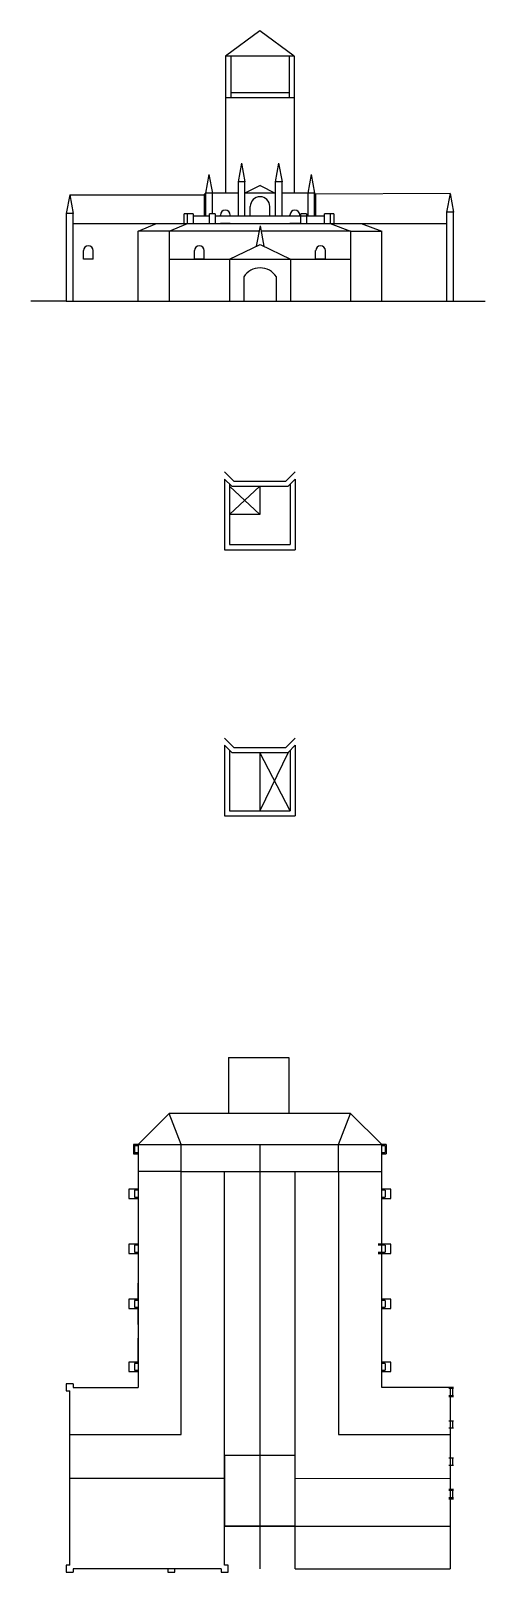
# Model space of a CAD drawing. Header units: millimetres. Extents: x 2027 to 2227, y 2574 to 3071.
# Drawn here: x 2089.6 to 2116.7, y 2979.4 to 3071 of the extents above; entities that cross this region are included whole.
import ezdxf

# ---------------------------------------------------------------- set-up
doc = ezdxf.new("R2010")
doc.units = ezdxf.units.MM
for name, color, linetype in [('CarpinteriaExterior', 130, 'Continuous'), ('PrimerPlano', 160, 'Continuous'), ('SegundoPlano', 250, 'Continuous')]:
    doc.layers.add(name, color=color, linetype=linetype)

msp = doc.modelspace()

# ---------------------------------------------------------------- linework, layer by layer
at = {"layer": 'CarpinteriaExterior'}
for p, q in [((2102.698, 3060.036), (2102.698, 3060.595)), ((2103.86, 3060.036), (2103.86, 3060.595)), ((2092.776, 3057.461), (2092.776, 3057.97)), ((2093.357, 3057.461), (2093.357, 3057.97)), ((2099.381, 3057.461), (2099.381, 3057.97)), ((2099.962, 3057.461), (2099.962, 3057.97)), ((2106.586, 3057.461), (2106.586, 3057.97)), ((2107.167, 3057.461), (2107.167, 3057.97)), ((2093.357, 3057.461), (2092.776, 3057.461)), ((2099.962, 3057.461), (2099.381, 3057.461)), ((2107.167, 3057.461), (2106.586, 3057.461)), ((2098.595, 3004.809), (2097.871, 3006.658)), ((2107.943, 3004.809), (2108.667, 3006.658)), ((2098.595, 3003.21), (2098.595, 3004.809)), ((2098.595, 3004.809), (2107.943, 3004.809)), ((2107.943, 3003.21), (2107.943, 3004.809)), ((2098.595, 3003.21), (2107.943, 3003.21))]:
    msp.add_line(p, q, dxfattribs=at)
for centre, radius in [((2103.279, 3060.595), 0.581), ((2093.066, 3057.97), 0.29), ((2099.671, 3057.97), 0.29), ((2106.877, 3057.97), 0.29)]:
    msp.add_arc(centre, radius, 0, 180, dxfattribs=at)
at = {"layer": 'PrimerPlano'}
for p, q in [((2091.754, 3054.97), (2089.647, 3054.97)), ((2091.754, 3054.97), (2096.021, 3054.97)), ((2096.021, 3054.97), (2110.517, 3054.97)), ((2110.517, 3054.97), (2114.785, 3054.97)), ((2114.785, 3054.97), (2116.667, 3054.97)), ((2101.721, 3044.259), (2101.169, 3044.811)), ((2101.596, 3043.957), (2101.169, 3044.384)), ((2101.169, 3044.384), (2101.169, 3040.184)), ((2101.721, 3044.259), (2104.817, 3044.259)), ((2104.817, 3044.259), (2105.369, 3044.811)), ((2104.942, 3043.957), (2105.369, 3044.384)), ((2105.369, 3044.384), (2105.369, 3040.184)), ((2101.471, 3044.082), (2101.471, 3040.486)), ((2101.596, 3043.957), (2104.942, 3043.957)), ((2103.269, 3043.957), (2103.269, 3042.284)), ((2105.067, 3044.082), (2105.067, 3040.486)), ((2103.269, 3042.284), (2101.471, 3042.284)), ((2101.471, 3040.486), (2105.067, 3040.486)), ((2101.169, 3040.184), (2105.369, 3040.184)), ((2101.721, 3028.43), (2101.169, 3028.982)), ((2101.596, 3028.128), (2101.169, 3028.555)), ((2101.169, 3028.555), (2101.169, 3024.355)), ((2104.817, 3028.43), (2105.369, 3028.982)), ((2104.942, 3028.128), (2105.369, 3028.555)), ((2105.369, 3028.555), (2105.369, 3024.355)), ((2101.471, 3028.253), (2101.471, 3024.657)), ((2101.596, 3028.128), (2104.942, 3028.128)), ((2101.721, 3028.43), (2104.817, 3028.43)), ((2103.269, 3028.128), (2103.269, 3024.657)), ((2105.067, 3028.253), (2105.067, 3024.657)), ((2101.169, 3024.355), (2105.369, 3024.355)), ((2101.471, 3024.657), (2105.067, 3024.657)), ((2101.404, 3009.983), (2105, 3009.983)), ((2101.404, 3009.983), (2101.404, 3006.658)), ((2105, 3009.983), (2105, 3006.658)), ((2096.021, 3004.809), (2097.871, 3006.658)), ((2108.667, 3006.658), (2097.871, 3006.658)), ((2110.517, 3004.809), (2108.667, 3006.658)), ((2095.749, 3004.809), (2095.749, 3004.263)), ((2096.021, 3004.809), (2095.749, 3004.809)), ((2095.816, 3004.742), (2095.816, 3004.33)), ((2096.021, 3004.742), (2095.816, 3004.742)), ((2096.021, 3004.809), (2096.021, 2990.37)), ((2096.021, 3004.809), (2110.517, 3004.809)), ((2096.021, 3004.809), (2096.021, 3004.742)), ((2103.269, 3004.809), (2103.269, 2979.585)), ((2105.369, 3004.809), (2110.517, 3004.809)), ((2110.517, 2990.37), (2110.517, 3004.809)), ((2110.789, 3004.809), (2110.517, 3004.809)), ((2110.722, 3004.742), (2110.517, 3004.742)), ((2110.722, 3004.742), (2110.722, 3004.33)), ((2110.789, 3004.809), (2110.789, 3004.263)), ((2095.749, 3004.263), (2096.021, 3004.263)), ((2095.816, 3004.33), (2096.021, 3004.33)), ((2096.021, 3004.33), (2096.021, 3002.089)), ((2110.517, 3004.33), (2110.722, 3004.33)), ((2110.517, 3004.263), (2110.789, 3004.263)), ((2098.595, 3003.21), (2096.021, 3003.21)), ((2098.595, 2987.571), (2098.595, 3003.21)), ((2101.169, 2979.791), (2101.169, 3003.21)), ((2105.369, 2979.585), (2105.369, 3003.21)), ((2107.943, 3003.21), (2107.943, 2987.571)), ((2107.943, 3003.21), (2110.517, 3003.21)), ((2095.481, 3002.156), (2095.481, 3001.61)), ((2096.021, 3002.156), (2095.481, 3002.156)), ((2095.816, 3002.089), (2095.816, 3001.677)), ((2096.021, 3002.089), (2095.816, 3002.089)), ((2111.058, 3002.156), (2110.517, 3002.156)), ((2110.722, 3002.089), (2110.517, 3002.089)), ((2110.722, 3002.089), (2110.722, 3001.677)), ((2111.058, 3001.61), (2111.058, 3002.156)), ((2095.481, 3001.61), (2096.021, 3001.61)), ((2095.816, 3001.677), (2096.021, 3001.677)), ((2096.021, 3001.677), (2096.021, 3000.658)), ((2110.517, 3001.677), (2110.722, 3001.677)), ((2110.517, 3001.61), (2111.058, 3001.61)), ((2096.021, 2999.836), (2096.021, 2998.817)), ((2095.481, 2998.884), (2095.481, 2998.338)), ((2096.021, 2998.884), (2095.481, 2998.884)), ((2095.481, 2998.338), (2096.021, 2998.338)), ((2095.816, 2998.817), (2095.816, 2998.406)), ((2096.021, 2998.817), (2095.816, 2998.817)), ((2095.816, 2998.406), (2096.021, 2998.406)), ((2096.021, 2998.406), (2096.021, 2997.602)), ((2111.058, 2998.884), (2110.311, 2998.884)), ((2110.722, 2998.817), (2110.311, 2998.817)), ((2110.311, 2998.406), (2110.722, 2998.406)), ((2110.311, 2998.338), (2111.058, 2998.338)), ((2110.722, 2998.817), (2110.722, 2998.406)), ((2111.058, 2998.338), (2111.058, 2998.884)), ((2096.021, 2997.602), (2096.021, 2997.386)), ((2096.021, 2995.545), (2096.021, 2996.564)), ((2095.481, 2995.612), (2095.481, 2995.067)), ((2096.021, 2995.612), (2095.481, 2995.612)), ((2095.816, 2995.545), (2095.816, 2995.134)), ((2096.021, 2995.545), (2095.816, 2995.545)), ((2111.058, 2995.612), (2110.517, 2995.612)), ((2110.722, 2995.545), (2110.517, 2995.545)), ((2110.722, 2995.545), (2110.722, 2995.134)), ((2111.058, 2995.067), (2111.058, 2995.612)), ((2095.481, 2995.067), (2096.021, 2995.067)), ((2095.816, 2995.134), (2096.021, 2995.134)), ((2096.021, 2994.114), (2096.021, 2995.134)), ((2110.517, 2995.134), (2110.722, 2995.134)), ((2110.517, 2995.067), (2111.058, 2995.067)), ((2096.021, 2991.797), (2096.021, 2993.292)), ((2095.481, 2991.865), (2095.481, 2991.319)), ((2096.021, 2991.865), (2095.481, 2991.865)), ((2111.058, 2991.865), (2110.517, 2991.865)), ((2111.058, 2991.319), (2111.058, 2991.865)), ((2095.481, 2991.319), (2096.021, 2991.319)), ((2095.816, 2991.797), (2095.816, 2991.386)), ((2096.021, 2991.797), (2095.816, 2991.797)), ((2095.816, 2991.386), (2096.021, 2991.386)), ((2110.722, 2991.797), (2110.517, 2991.797)), ((2110.517, 2991.386), (2110.722, 2991.386)), ((2110.517, 2991.319), (2111.058, 2991.319)), ((2110.722, 2991.797), (2110.722, 2991.386)), ((2092.165, 2990.575), (2091.754, 2990.575)), ((2091.754, 2990.575), (2091.754, 2990.164)), ((2091.754, 2990.164), (2091.959, 2990.164)), ((2091.959, 2979.791), (2091.959, 2990.164)), ((2091.959, 2984.977), (2091.959, 2990.164)), ((2092.165, 2990.575), (2092.165, 2990.37)), ((2092.165, 2990.37), (2096.021, 2990.37)), ((2114.579, 2990.37), (2110.517, 2990.37)), ((2114.785, 2990.37), (2114.512, 2990.37)), ((2114.717, 2990.303), (2114.512, 2990.303)), ((2114.579, 2990.37), (2114.579, 2990.303)), ((2114.785, 2990.303), (2114.579, 2990.303)), ((2114.579, 2990.303), (2114.579, 2979.585)), ((2114.717, 2990.303), (2114.717, 2989.892)), ((2114.512, 2989.892), (2114.717, 2989.892)), ((2114.512, 2989.825), (2114.785, 2989.825)), ((2114.579, 2989.892), (2114.785, 2989.892)), ((2114.717, 2988.369), (2114.512, 2988.369)), ((2114.785, 2988.369), (2114.579, 2988.369)), ((2114.717, 2988.369), (2114.717, 2987.957)), ((2091.959, 2987.571), (2098.595, 2987.571)), ((2107.943, 2987.571), (2114.579, 2987.571)), ((2114.512, 2987.957), (2114.717, 2987.957)), ((2114.579, 2987.957), (2114.785, 2987.957)), ((2101.169, 2986.314), (2101.169, 2982.115)), ((2105.369, 2986.314), (2101.169, 2986.314)), ((2105.369, 2982.115), (2105.369, 2986.314)), ((2114.717, 2986.162), (2114.512, 2986.162)), ((2114.512, 2985.751), (2114.717, 2985.751)), ((2114.785, 2986.162), (2114.579, 2986.162)), ((2114.579, 2985.751), (2114.785, 2985.751)), ((2114.717, 2986.162), (2114.717, 2985.751)), ((2105.369, 2984.977), (2114.579, 2984.944)), ((2114.785, 2984.295), (2114.512, 2984.295)), ((2114.717, 2984.228), (2114.512, 2984.228)), ((2114.512, 2983.816), (2114.717, 2983.816)), ((2114.512, 2983.749), (2114.785, 2983.749)), ((2114.785, 2984.228), (2114.579, 2984.228)), ((2114.579, 2983.816), (2114.785, 2983.816)), ((2114.717, 2984.228), (2114.717, 2983.816)), ((2105.369, 2982.115), (2101.169, 2982.115)), ((2101.169, 2982.115), (2105.369, 2982.115)), ((2105.369, 2982.115), (2114.579, 2982.115)), ((2091.754, 2979.791), (2091.754, 2979.379)), ((2091.959, 2979.791), (2091.754, 2979.791)), ((2091.754, 2979.379), (2092.165, 2979.379)), ((2100.964, 2979.585), (2092.165, 2979.585)), ((2092.165, 2979.585), (2092.165, 2979.379)), ((2097.793, 2979.585), (2097.793, 2979.379)), ((2097.793, 2979.379), (2098.204, 2979.379)), ((2098.204, 2979.379), (2098.204, 2979.585)), ((2100.964, 2979.585), (2100.964, 2979.379)), ((2100.964, 2979.379), (2101.375, 2979.379)), ((2101.375, 2979.791), (2101.169, 2979.791)), ((2101.375, 2979.379), (2101.375, 2979.791)), ((2105.369, 2979.585), (2114.579, 2979.585))]:
    msp.add_line(p, q, dxfattribs=at)
msp.add_lwpolyline([(2091.959, 2984.977), (2101.169, 2984.977)], dxfattribs=at)
at = {"layer": 'SegundoPlano'}
for p, q in [((2103.269, 3071.041), (2101.232, 3069.542)), ((2105.306, 3069.542), (2103.269, 3071.041)), ((2101.232, 3069.542), (2101.232, 3064.56)), ((2105.306, 3069.542), (2101.232, 3069.542)), ((2101.534, 3069.542), (2101.534, 3067.051)), ((2105.005, 3069.542), (2105.005, 3067.051)), ((2105.306, 3069.542), (2105.306, 3064.56)), ((2105.306, 3067.051), (2101.232, 3067.051)), ((2105.005, 3067.352), (2101.534, 3067.352)), ((2101.232, 3064.56), (2101.232, 3061.391)), ((2105.306, 3064.56), (2105.306, 3061.391)), ((2100.241, 3062.499), (2100.036, 3061.391)), ((2100.241, 3062.499), (2100.447, 3061.391)), ((2102.176, 3063.176), (2101.97, 3062.068)), ((2102.176, 3063.176), (2102.381, 3062.068)), ((2104.382, 3063.176), (2104.177, 3062.068)), ((2104.382, 3063.176), (2104.588, 3062.068)), ((2106.317, 3062.499), (2106.111, 3061.391)), ((2106.317, 3062.499), (2106.522, 3061.391)), ((2101.97, 3062.068), (2101.97, 3060.036)), ((2102.381, 3062.068), (2101.97, 3062.068)), ((2102.381, 3060.036), (2102.381, 3062.068)), ((2103.279, 3061.84), (2102.381, 3061.391)), ((2103.279, 3061.84), (2104.177, 3061.391)), ((2104.177, 3062.068), (2104.177, 3060.036)), ((2104.588, 3062.068), (2104.177, 3062.068)), ((2104.588, 3060.036), (2104.588, 3062.068)), ((2091.959, 3061.295), (2091.754, 3060.187)), ((2091.959, 3061.295), (2092.165, 3060.187)), ((2091.959, 3061.295), (2099.969, 3061.295)), ((2099.969, 3061.324), (2100.036, 3061.391)), ((2099.969, 3060.036), (2099.969, 3061.324)), ((2101.97, 3061.391), (2100.036, 3061.391)), ((2101.97, 3061.391), (2100.036, 3061.391)), ((2100.036, 3061.391), (2100.036, 3060.036)), ((2100.447, 3061.391), (2100.036, 3061.391)), ((2100.447, 3060.16), (2100.447, 3061.391)), ((2104.177, 3061.391), (2102.381, 3061.391)), ((2104.177, 3061.391), (2102.381, 3061.391)), ((2106.522, 3061.391), (2104.588, 3061.391)), ((2106.522, 3061.391), (2104.588, 3061.391)), ((2106.111, 3061.391), (2106.111, 3060.036)), ((2106.522, 3060.036), (2106.522, 3061.391)), ((2106.522, 3061.391), (2106.589, 3061.324)), ((2114.579, 3061.362), (2106.589, 3061.324)), ((2106.589, 3060.036), (2106.589, 3061.324)), ((2114.579, 3061.362), (2114.373, 3060.254)), ((2114.579, 3061.362), (2114.785, 3060.254)), ((2092.165, 3060.187), (2091.754, 3060.187)), ((2091.754, 3060.187), (2091.754, 3054.97)), ((2092.165, 3054.97), (2092.165, 3060.187)), ((2098.768, 3059.577), (2098.768, 3060.16)), ((2099.111, 3060.16), (2098.768, 3060.16)), ((2098.968, 3059.577), (2098.968, 3060.16)), ((2099.311, 3060.16), (2098.968, 3060.16)), ((2098.968, 3059.577), (2098.968, 3060.16)), ((2099.311, 3060.16), (2099.311, 3059.577)), ((2099.311, 3060.16), (2099.311, 3059.577)), ((2099.311, 3060.036), (2100.271, 3060.036)), ((2100.271, 3059.577), (2100.271, 3060.16)), ((2100.614, 3060.16), (2100.271, 3060.16)), ((2100.614, 3060.16), (2100.614, 3059.577)), ((2100.614, 3060.036), (2107.106, 3060.036)), ((2100.918, 3060.036), (2100.918, 3060.086)), ((2101.499, 3060.036), (2101.499, 3060.086)), ((2105.059, 3060.036), (2105.059, 3060.086)), ((2105.64, 3060.036), (2105.64, 3060.086)), ((2105.708, 3059.577), (2105.708, 3060.16)), ((2106.051, 3060.16), (2105.708, 3060.16)), ((2106.051, 3060.16), (2106.051, 3059.577)), ((2107.106, 3059.577), (2107.106, 3060.16)), ((2107.449, 3060.16), (2107.106, 3060.16)), ((2107.666, 3060.16), (2107.323, 3060.16)), ((2107.449, 3060.16), (2107.449, 3059.577)), ((2107.666, 3060.16), (2107.666, 3059.577)), ((2114.785, 3060.254), (2114.373, 3060.254)), ((2114.373, 3060.254), (2114.373, 3054.97)), ((2114.785, 3054.97), (2114.785, 3060.254)), ((2092.165, 3059.577), (2097.871, 3059.577)), ((2096.021, 3059.135), (2097.118, 3059.577)), ((2096.021, 3054.97), (2096.021, 3059.135)), ((2103.221, 3059.135), (2096.021, 3059.135)), ((2097.871, 3059.577), (2107.666, 3059.577)), ((2097.871, 3059.135), (2098.968, 3059.577)), ((2097.871, 3059.135), (2097.871, 3054.97)), ((2101.499, 3059.577), (2100.918, 3059.577)), ((2103.279, 3059.448), (2103.053, 3058.23)), ((2103.279, 3059.448), (2103.505, 3058.23)), ((2108.667, 3059.135), (2103.337, 3059.135)), ((2105.64, 3059.577), (2105.059, 3059.577)), ((2107.449, 3059.577), (2108.667, 3059.135)), ((2107.449, 3059.577), (2107.449, 3059.577)), ((2107.449, 3059.577), (2109.299, 3059.577)), ((2108.667, 3059.135), (2108.667, 3054.97)), ((2108.667, 3059.135), (2110.517, 3059.135)), ((2109.081, 3059.577), (2114.373, 3059.577)), ((2109.299, 3059.577), (2110.517, 3059.135)), ((2110.517, 3054.97), (2110.517, 3059.135)), ((2101.471, 3057.461), (2103.279, 3058.34)), ((2103.279, 3058.34), (2105.087, 3057.461)), ((2097.871, 3057.461), (2108.667, 3057.461)), ((2101.471, 3057.461), (2101.471, 3054.97)), ((2105.087, 3057.461), (2105.087, 3054.97)), ((2102.305, 3056.416), (2102.305, 3054.97)), ((2104.253, 3054.97), (2104.253, 3056.416)), ((2091.959, 3054.97), (2092.655, 3054.97)), ((2103.269, 3043.957), (2101.471, 3042.284)), ((2103.269, 3042.284), (2101.471, 3043.957)), ((2105.067, 3024.657), (2103.269, 3028.128)), ((2104.942, 3028.128), (2103.269, 3024.657))]:
    msp.add_line(p, q, dxfattribs=at)
for centre, radius, start, end in [((2101.208, 3060.086), 0.29, 0, 180), ((2105.349, 3060.086), 0.29, 0, 180), ((2103.279, 3055.776), 1.165, 33.3007, 146.6993)]:
    msp.add_arc(centre, radius, start, end, dxfattribs=at)

doc.saveas('drawing.dxf')
